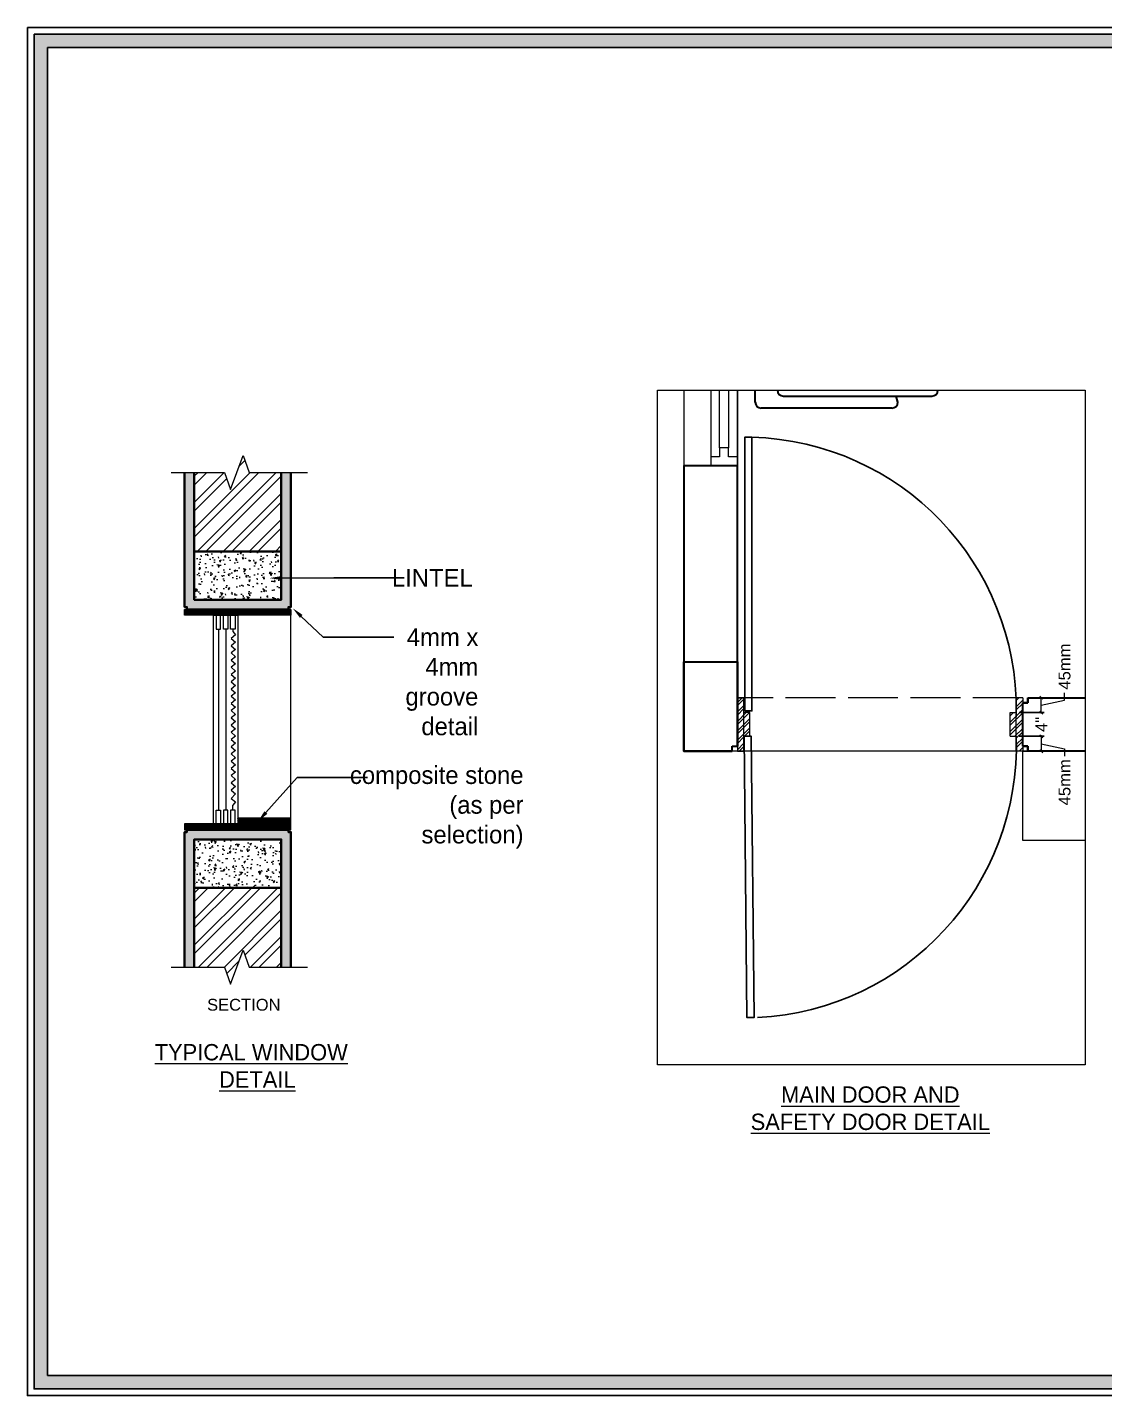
# Model space of a CAD drawing. Header units: millimetres. Extents: x 56222 to 3066687, y -650199 to -121287.
# Drawn here: x 150189.8 to 150371, y -180088.2 to -179858.1 of the extents above; entities that cross this region are included whole.
import ezdxf
from ezdxf import colors
from ezdxf.entities.mleader import LeaderData, LeaderLine
from ezdxf.enums import TextEntityAlignment as Align
from ezdxf.math import Vec2, Vec3

# ---------------------------------------------------------------- set-up
doc = ezdxf.new("R2010")
doc.units = ezdxf.units.MM
doc.header["$MEASUREMENT"] = 0
doc.header["$PDMODE"] = 35
doc.linetypes.add('ACAD_ISO02W100', pattern=[15, 12, -3])
doc.layers.get('Defpoints').update_dxf_attribs({"color": 220})
doc.layers.add('AR ELE-5', color=134, linetype='Continuous')
for name, color, linetype, lineweight in [('AR-Text', 250, 'Continuous', 13), ('AR-Wall', 7, 'Continuous', 35), ('COLUMN', 1, 'Continuous', 30), ('dim05', 1, 'Continuous', 13), ('el', 7, 'Continuous', 20), ('FIRST FLOOR ( DW_RAIL )', 7, 'Continuous', 9), ('FURNITURE', 32, 'Continuous', 9), ('GROUND FLOOR', 7, 'Continuous', 9), ('GROUND FLOOR  ( PLINE )', 251, 'Continuous', 30), ('GROUND FLOOR ( DW_RAIL )', 7, 'Continuous', 9), ('LABALLING', 1, 'Continuous', 25), ('NAME PLATE', 7, 'Continuous', 25), ('sec. mark', 5, 'Continuous', 25), ('wall', 7, 'Continuous', 30), ('XX~SLAB ( BEAM )~ ( DIM )', 7, 'Continuous', 9)]:
    doc.layers.add(name, color=color, linetype=linetype, lineweight=lineweight)
doc.layers.add('hatch', color=250, linetype='Continuous', lineweight=9, transparency=0.5)
doc.styles.add('Arial', font='arial.ttf')
doc.styles.add('DATE', font='swissc.ttf', dxfattribs={"height": 6.75})
doc.styles.get("Standard").update_dxf_attribs({"font": 'arial.ttf', "height": 6})
doc.dimstyles.new('ISO-25', dxfattribs={"dimtxt": 2.5, "dimasz": 1, "dimexe": 0.5, "dimexo": 1, "dimtad": 0, "dimdec": 1, "dimlunit": 4, "dimtxsty": 'Standard', "dimblk": 'OBLIQUE', "dimcen": 2.5, "dimclrd": 1, "dimclre": 1, "dimclrt": 5, "dimadec": 0, "dimazin": 0, "dimtfac": 1, "dimtdec": 1, "dimtmove": 0, "dimatfit": 3, "dimfxl": 1, "dimlwd": -1, "dimarcsym": 0})
pattern_1 = [(45, (-91304.01793, -121669.72162), (-0.0999894391, 0.0999894391), [])]

# ---------------------------------------------------------------- blocks, each defined once
blk = doc.blocks.new('LAYOUT FILE')
at = {"layer": 'NAME PLATE', "true_color": 0xd39e00}
h = blk.add_hatch(color=42, dxfattribs=at)
h.paths.add_polyline_path([(3346889.83, -513806.18), (3346889.83, -514260.7), (3347535.56, -514260.7), (3347535.56, -513806.18)])
h.paths.add_polyline_path([(3346894.36, -513810.71), (3347531.03, -513810.71), (3347531.03, -514256.17), (3346894.36, -514256.17)], flags=16)
at = {"layer": 'NAME PLATE', "color": 42, "true_color": 0xd39e00}
for points in [[(3346887.56, -513803.91), (3347537.83, -513803.91), (3347537.83, -514262.96), (3346887.56, -514262.96)], [(3346889.83, -513806.18), (3347535.56, -513806.18), (3347535.56, -514260.7), (3346889.83, -514260.7)], [(3346894.36, -513810.71), (3347531.03, -513810.71), (3347531.03, -514256.17), (3346894.36, -514256.17)]]:
    blk.add_lwpolyline(points, close=True, dxfattribs=at)
blk = doc.blocks.new('_Oblique')
at = {"layer": 'wall', "color": 0, "lineweight": -2}
blk.add_line((-0.5, -0.5), (0.5, 0.5), dxfattribs=at)
blk = doc.blocks.new('*D1265')
at = {"layer": 'Defpoints', "color": 0, "lineweight": 0, "transparency": 16777216}
for p in [(150357.26, -179970.79), (150360.37, -179970.79), (150355.66, -179973.29)]:
    blk.add_point(p, dxfattribs=at)
at = {"layer": 'dim05', "color": 1, "linetype": 'Continuous', "transparency": 16777216}
for p, q in [((150364.29, -179971.2), (150364.29, -179969.95)), ((150360.37, -179973.29), (150360.37, -179970.79)), ((150360.37, -179972.04), (150364.29, -179971.2))]:
    blk.add_line(p, q, dxfattribs=at)
at = {"layer": 'dim05', "color": 1, "linetype": 'Continuous', "lineweight": -2, "transparency": 16777216}
for p, q in [((150358.26, -179970.79), (150360.87, -179970.79)), ((150356.66, -179973.29), (150360.87, -179973.29))]:
    blk.add_line(p, q, dxfattribs=at)
at = {"layer": 'dim05', "color": 1, "transparency": 16777216, "xscale": 0.5, "yscale": 0.5, "zscale": 0.5}
for p, rotation in [((150360.37, -179970.79), 90), ((150360.37, -179973.29), 270)]:
    blk.add_blockref('_Oblique', p, dxfattribs=dict(at, rotation=rotation))
at = {"layer": 'dim05', "color": 5, "lineweight": 25, "transparency": 16777216, "insert": (150364.29, -179965.56), "char_height": 2, "attachment_point": 5, "rotation": 90, "style": 'Arial'}
blk.add_mtext('45mm', dxfattribs=at)
blk = doc.blocks.new('*D1266')
at = {"layer": 'Defpoints', "color": 0, "lineweight": 0, "transparency": 16777216}
for p in [(150355.66, -179973.29), (150355.66, -179977.29), (150360.37, -179977.29)]:
    blk.add_point(p, dxfattribs=at)
at = {"layer": 'dim05', "color": 1, "linetype": 'Continuous', "lineweight": -2, "transparency": 16777216}
for p, q in [((150356.66, -179973.29), (150360.87, -179973.29)), ((150356.66, -179977.29), (150360.87, -179977.29))]:
    blk.add_line(p, q, dxfattribs=at)
at = {"layer": 'dim05', "color": 1, "linetype": 'Continuous', "transparency": 16777216}
for p, q in [((150360.37, -179973.29), (150360.37, -179972.79)), ((150360.37, -179973.29), (150360.37, -179973.47)), ((150360.37, -179977.29), (150360.37, -179977.1)), ((150360.37, -179977.29), (150360.37, -179977.79))]:
    blk.add_line(p, q, dxfattribs=at)
at = {"layer": 'dim05', "color": 1, "transparency": 16777216, "xscale": 0.5, "yscale": 0.5, "zscale": 0.5}
for p, rotation in [((150360.37, -179973.29), 270), ((150360.37, -179977.29), 90)]:
    blk.add_blockref('_Oblique', p, dxfattribs=dict(at, rotation=rotation))
at = {"layer": 'dim05', "color": 5, "lineweight": 25, "transparency": 16777216, "insert": (150360.37, -179975.29), "char_height": 2, "attachment_point": 5, "rotation": 90, "style": 'Arial'}
blk.add_mtext('4"', dxfattribs=at)
blk = doc.blocks.new('*D1277')
at = {"layer": 'Defpoints', "color": 0, "lineweight": 0, "transparency": 16777216}
for p in [(150356.16, -179977.29), (150356.16, -179979.79), (150360.37, -179979.79)]:
    blk.add_point(p, dxfattribs=at)
at = {"layer": 'dim05', "color": 1, "linetype": 'Continuous', "lineweight": -2, "transparency": 16777216}
for p, q in [((150357.16, -179977.29), (150360.87, -179977.29)), ((150357.16, -179979.79), (150360.87, -179979.79))]:
    blk.add_line(p, q, dxfattribs=at)
at = {"layer": 'dim05', "color": 1, "linetype": 'Continuous', "transparency": 16777216}
for p, q in [((150360.37, -179977.29), (150360.37, -179979.79)), ((150360.37, -179978.54), (150364.29, -179979.37)), ((150364.29, -179979.37), (150364.29, -179980.62))]:
    blk.add_line(p, q, dxfattribs=at)
at = {"layer": 'dim05', "color": 1, "transparency": 16777216, "xscale": 0.5, "yscale": 0.5, "zscale": 0.5}
for p, rotation in [((150360.37, -179977.29), 90), ((150360.37, -179979.79), 270)]:
    blk.add_blockref('_Oblique', p, dxfattribs=dict(at, rotation=rotation))
at = {"layer": 'dim05', "color": 5, "lineweight": 25, "transparency": 16777216, "insert": (150364.29, -179985.02), "char_height": 2, "attachment_point": 5, "rotation": 90, "style": 'Arial'}
blk.add_mtext('45mm', dxfattribs=at)

msp = doc.modelspace()

# ---------------------------------------------------------------- hatches: boundary and pattern name
at = {"layer": 'el', "ltscale": 10}
h = msp.add_hatch(dxfattribs=at)
h.set_pattern_fill('AR-SAND', color=256, scale=0.008131, angle=90)
h.set_pattern_definition([(127.5, (68223.38386, -534292.5836), (-0.3979202432, -0.01300914634), [0, -0.31390456118, 0, -0.35107746974, 0, -0.33558875784]), (97.5, (68223.38386, -534292.5836), (-0.5828187646, 0.3654874869), [0, -0.1693432501, 0, -0.28292713738, 0, -0.1084209833]), (57.5, (68223.38386, -534292.8376), (-0.00116851126, 0.64312088913), [0, -0.10325807933, 0, -0.3717290856, 0, -0.48531297287]), (47.5, (68223.38386, -534292.8376), (-0.1812539665, 0.6208139586), [0, -0.05162903967, 0, -0.24368906723, 0, -0.2787968142])])
h.paths.add_polyline_path([(150217.8601, -179954.3274), (150217.8601, -179932.8735), (150216.2339, -179932.8735), (150216.2339, -179955.547), (150216.6405, -179955.547), (150216.6405, -179955.9535), (150221.9253, -179955.9535), (150230.0559, -179955.9535), (150230.0559, -179955.9535), (150233.7146, -179955.9535), (150233.7146, -179955.547), (150234.1212, -179955.547), (150234.1212, -179932.8735), (150232.4951, -179932.8735), (150232.4951, -179954.3274)])
at = {"layer": 'el', "ltscale": 10, "transparency": 33554687}
h = msp.add_hatch(dxfattribs=at)
h.set_pattern_fill('AR-CONC', color=256, scale=0.016261)
h.set_pattern_definition([(50, (-205678.403, -97971.433), (2.962525828, -0.2591873), [0.309774238, -3.407516618]), (355, (-205678.403, -97971.433), (-0.573097324, 3.106797304), [0.24781939, -2.726022794]), (100.4514447, (-205678.156, -97971.4546), (2.389428496, 2.847609877), [0.263267593, -2.895945922]), (46.1842, (-205678.403, -97970.607), (4.40804742, -0.683655123), [0.464661357, -5.111274927]), (96.6355576, (-205678.0357, -97970.664), (3.86045589, 4.02342463), [0.39490155, -4.343922806]), (351.1841512, (-205678.403, -97970.607), (3.86045589, 4.02342463), [0.37172855, -4.08901558]), (21, (-205677.99, -97970.8134), (2.46541903, -1.662946133), [0.309774238, -3.407516618]), (326, (-205677.99, -97970.8134), (1.004969881, 2.995101672), [0.24781939, -2.726013294]), (71.451445, (-205677.7845, -97970.952), (3.470388906, 1.332155554), [0.263267593, -2.89594093]), (37.5, (-205678.403, -97971.433), (0.0502241322, 1.3749591988), [0, -2.692970709, 0, -2.767316526, 0, -2.736339102]), (7.5, (-205678.403, -97971.433), (1.086562207, 1.6290478334), [0, -1.577783452, 0, -2.6310158614, 0, -1.042906601]), (327.5, (-205679.3241, -97971.433), (2.2048542414, -0.093155764), [0, -1.032580793, 0, -3.221652075, 0, -4.2748844844]), (317.5, (-205679.7371, -97971.433), (2.408745632, 0.413463091), [0, -1.342355031, 0, -2.139507404, 0, -3.035787532])])
h.paths.add_polyline_path([(150232.4951, -179954.3274), (150217.8601, -179954.3274), (150217.8601, -179946.1969), (150232.4951, -179946.1969)])
at = {"layer": 'el', "ltscale": 10}
h = msp.add_hatch(dxfattribs=at)
h.set_pattern_fill('ANSI31', color=256, scale=0.044537)
h.set_pattern_definition(pattern_1)
h.paths.add_polyline_path([(150234.1212, -179955.9535), (150233.7146, -179955.9535), (150216.2339, -179955.9535), (150216.2339, -179956.9129), (150220.2992, -179956.9129), (150234.1212, -179956.9129)])
h = msp.add_hatch(dxfattribs=at)
h.set_pattern_fill('ANSI31', color=256, scale=0.044537)
h.set_pattern_definition(pattern_1)
h.paths.add_polyline_path([(150234.1212, -179992.031), (150216.2339, -179992.031), (150216.2339, -179992.9904), (150216.6405, -179992.9904), (150234.1212, -179992.9904)])
h = msp.add_hatch(dxfattribs=at)
h.set_pattern_fill('AR-SAND', color=256, scale=0.008131, angle=90)
h.set_pattern_definition([(127.5, (68223.38386, -534273.37328), (-0.3979202432, -0.01300914634), [0, -0.31390456118, 0, -0.35107746974, 0, -0.33558875784]), (97.5, (68223.38386, -534273.3733), (-0.5828187646, 0.3654874869), [0, -0.1693432501, 0, -0.28292713738, 0, -0.1084209833]), (57.5, (68223.38386, -534273.6273), (-0.00116851126, 0.64312088913), [0, -0.10325807933, 0, -0.3717290856, 0, -0.48531297287]), (47.5, (68223.38386, -534273.6273), (-0.1812539665, 0.6208139586), [0, -0.05162903967, 0, -0.24368906723, 0, -0.2787968142])])
h.paths.add_polyline_path([(150217.8601, -179994.6165), (150217.8601, -180016.0705), (150216.2339, -180016.0705), (150216.2339, -179993.3969), (150216.6405, -179993.3969), (150216.6405, -179992.9904), (150221.9253, -179992.9904), (150221.9253, -179992.9904), (150230.0559, -179992.9904), (150230.0559, -179992.9904), (150233.7146, -179992.9904), (150233.7146, -179993.3969), (150234.1212, -179993.3969), (150234.1212, -180016.0705), (150232.4951, -180016.0705), (150232.4951, -179994.6165)])
h = msp.add_hatch(dxfattribs=at)
h.set_pattern_fill('ANSI31', color=256)
h.set_pattern_definition([(45, (-3170981.28005, 330880.64761), (-0.0883883476483, 0.0883883476483), [])])
h.paths.add_polyline_path([(150225.1776, -179991.0716), (150225.1776, -179992.031), (150234.1212, -179992.031), (150234.1212, -179991.0716)])
at = {"layer": 'el', "ltscale": 10, "transparency": 33554687}
h = msp.add_hatch(dxfattribs=at)
h.set_pattern_fill('AR-CONC', color=256, scale=0.016261)
h.set_pattern_definition([(50, (-205678.403, -97953.182), (2.962525828, -0.2591873), [0.309774238, -3.407516618]), (355, (-205678.403, -97953.182), (-0.573097324, 3.106797304), [0.24781939, -2.726022794]), (100.4514447, (-205678.156, -97953.2037), (2.389428496, 2.847609877), [0.263267593, -2.895945922]), (46.1842, (-205678.403, -97952.356), (4.40804742, -0.683655123), [0.464661357, -5.111274927]), (96.6355576, (-205678.0357, -97952.413), (3.86045589, 4.02342463), [0.39490155, -4.343922806]), (351.1841512, (-205678.403, -97952.356), (3.86045589, 4.02342463), [0.37172855, -4.08901558]), (21, (-205677.99, -97952.5625), (2.46541903, -1.662946133), [0.309774238, -3.407516618]), (326, (-205677.99, -97952.5625), (1.004969881, 2.995101672), [0.24781939, -2.726013294]), (71.451445, (-205677.7845, -97952.701), (3.470388906, 1.332155554), [0.263267593, -2.89594093]), (37.5, (-205678.403, -97953.1821), (0.0502241322, 1.3749591988), [0, -2.692970709, 0, -2.767316526, 0, -2.736339102]), (7.5, (-205678.403, -97953.182), (1.086562207, 1.6290478334), [0, -1.577783452, 0, -2.6310158614, 0, -1.042906601]), (327.5, (-205679.3241, -97953.1821), (2.2048542414, -0.093155764), [0, -1.032580793, 0, -3.221652075, 0, -4.2748844844]), (317.5, (-205679.7371, -97953.182), (2.408745632, 0.413463091), [0, -1.342355031, 0, -2.139507404, 0, -3.035787532])])
h.paths.add_polyline_path([(150232.4951, -179994.6165), (150217.8601, -179994.6165), (150217.8601, -180002.7471), (150232.4951, -180002.7471)])
at = {"layer": 'hatch', "lineweight": 9, "ltscale": 0.9}
h = msp.add_hatch(dxfattribs=at)
h.set_pattern_fill('ANSI32', color=256, scale=0.325222)
h.set_pattern_definition([(45, (-205678.403, -97953.182), (-2.190434643, 2.190434643), []), (45, (-205676.9427, -97953.182), (-2.190434643, 2.190434643), [])])
h.paths.add_polyline_path([(150226.0735, -179930.0477), (150223.9902, -179935.7715), (150222.9486, -179932.9096), (150217.8601, -179932.9096), (150217.8601, -179946.1969), (150232.4951, -179946.1969), (150232.4951, -179932.9096), (150227.1152, -179932.9096)])
h.paths.add_polyline_path([(150232.4951, -180002.7471), (150217.8601, -180002.7471), (150217.8601, -180016.0949), (150222.9486, -180016.0949), (150223.9902, -180018.9567), (150226.0735, -180013.233), (150227.1152, -180016.0949), (150232.4951, -180016.0949)])
at = {"layer": 'hatch', "lineweight": 0}
h = msp.add_hatch(dxfattribs=at)
h.set_pattern_fill('ANSI32', color=256, scale=3)
h.set_pattern_definition([(45, (54.4536, -3.645), (-0.795495129, 0.795495129), []), (45, (54.984, -3.645), (-0.795495129, 0.795495129), [])])
h.paths.add_polyline_path([(150309.2587, -179970.7895), (150310.3587, -179970.7895), (150310.3587, -179973.9895), (150310.3587, -179977.7895), (150310.3587, -179979.7895), (150309.2587, -179979.7895)])
h.paths.add_polyline_path([(150310.3587, -179973.2895), (150311.3587, -179973.2895), (150311.3587, -179977.2895), (150310.3587, -179977.2895)])
h = msp.add_hatch(dxfattribs=at)
h.set_pattern_fill('ANSI32', color=256, scale=3)
h.set_pattern_definition([(45, (55.931, -3.645), (-0.795495129, 0.795495129), []), (45, (56.4614, -3.645), (-0.795495129, 0.795495129), [])])
h.paths.add_polyline_path([(150357.2587, -179970.7895), (150356.1587, -179970.7895), (150356.1587, -179973.9895), (150356.1587, -179977.2895), (150356.1587, -179979.7895), (150357.2587, -179979.7895)])
h.paths.add_polyline_path([(150356.1587, -179973.4895), (150356.1587, -179973.2895), (150355.1587, -179973.2895), (150355.1587, -179977.2895), (150356.1587, -179977.2895)])

# ---------------------------------------------------------------- linework, layer by layer
at = {"elevation": 0.0117}
for points in [[(150310.4912, -179973.0143), (150310.4912, -179926.9895), (150311.6912, -179926.9895), (150311.6912, -179973.0143)], [(150310.3937, -179977.2895), (150310.8587, -180024.5895), (150312.0587, -180024.5895), (150311.5937, -179977.2895)]]:
    msp.add_lwpolyline(points, close=True, dxfattribs=at)
at = {"layer": 'AR ELE-5', "linetype": 'ByBlock', "ltscale": 15}
for centre, radius, start, end in [((150310.4686, -179972.6675, 0.0117), 45.6943, 359.220036, 88.466693), ((150310.3758, -179978.837, 0.0117), 45.8091, 272.846516, 1.935869)]:
    msp.add_arc(centre, radius, start, end, dxfattribs=at)
at = {"layer": 'AR-Text', "ltscale": 10}
msp.add_line((150234.1212, -179992.9904), (150234.1212, -179955.9535), dxfattribs=at)
at = {"layer": 'AR-Text', "ltscale": 10, "elevation": 0.0117}
msp.add_lwpolyline([(150295.8344, -179919.0919), (150367.7361, -179919.0919), (150367.7361, -180032.5161), (150295.8344, -180032.5161)], close=True, dxfattribs=at)
at = {"layer": 'AR-Text', "ltscale": 10}
for points in [[(150214.0107, -179932.9096), (150222.9486, -179932.9096), (150223.9902, -179935.7715), (150226.0735, -179930.0477), (150227.1152, -179932.9096), (150236.9317, -179932.9096)], [(150214.0107, -180016.0949), (150222.9486, -180016.0949), (150223.9902, -180018.9567), (150226.0735, -180013.233), (150227.1152, -180016.0949), (150236.9317, -180016.0949)]]:
    msp.add_lwpolyline(points, dxfattribs=at)
at = {"layer": 'AR-Wall'}
for p, q in [((150232.4951, -179946.1969), (150217.8601, -179946.1969)), ((150358.1244, -179971.6553, 0.0117), (150357.2587, -179971.6553, 0.0117)), ((150358.1244, -179970.7895, 0.0117), (150358.1244, -179971.6553, 0.0117)), ((150358.1244, -179978.9237, 0.0117), (150357.2587, -179978.9237, 0.0117)), ((150358.1244, -179979.7895, 0.0117), (150358.1244, -179978.9237, 0.0117)), ((150232.4951, -180002.7471), (150217.8601, -180002.7471))]:
    msp.add_line(p, q, dxfattribs=at)
for points in [[(150216.2339, -179932.8735), (150216.2339, -179955.547), (150216.6405, -179955.547), (150216.6405, -179955.9535), (150221.9253, -179955.9535), (150221.9253, -179955.9535), (150230.0559, -179955.9535), (150230.0559, -179955.9535), (150233.7146, -179955.9535), (150233.7146, -179955.547), (150234.1212, -179955.547), (150234.1212, -179932.8735)], [(150217.8601, -179932.8735), (150217.8601, -179954.3274), (150232.4951, -179954.3274), (150232.4951, -179932.8735)], [(150216.2339, -180016.0705), (150216.2339, -179993.3969), (150216.6405, -179993.3969), (150216.6405, -179992.9904), (150221.9253, -179992.9904), (150221.9253, -179992.9904), (150230.0559, -179992.9904), (150230.0559, -179992.9904), (150233.7146, -179992.9904), (150233.7146, -179993.3969), (150234.1212, -179993.3969), (150234.1212, -180016.0705)], [(150217.8601, -180016.0705), (150217.8601, -179994.6165), (150232.4951, -179994.6165), (150232.4951, -180016.0705)]]:
    msp.add_lwpolyline(points, dxfattribs=at)
at = {"layer": 'COLUMN'}
for p, q in [((150308.3929, -179979.7895, 0.0117), (150308.3929, -179978.9237, 0.0117)), ((150308.3929, -179978.9237, 0.0117), (150309.2587, -179978.9237, 0.0117))]:
    msp.add_line(p, q, dxfattribs=at)
at = {"layer": 'COLUMN', "elevation": 0.0117}
msp.add_lwpolyline([(150308.3929, -179979.7895), (150300.2587, -179979.7895), (150300.2587, -179964.7895), (150309.2587, -179964.7895), (150309.2587, -179978.9237)], dxfattribs=at)
at = {"layer": 'el', "color": 1, "ltscale": 10}
for p, q in [((150309.2587, -179919.0919, 0.0117), (150309.2587, -179979.7895, 0.0117)), ((150216.6405, -179955.547), (150216.2339, -179955.547)), ((150216.2339, -179955.9535), (150216.6405, -179955.9535)), ((150216.6405, -179955.9535), (150216.6405, -179955.547)), ((150233.7146, -179955.9535), (150233.7146, -179955.547)), ((150233.7146, -179955.547), (150234.1212, -179955.547)), ((150234.1212, -179955.9535), (150233.7146, -179955.9535)), ((150309.2587, -179970.7895, 0.0117), (150310.3587, -179970.7895, 0.0117)), ((150309.2587, -179970.7895, 0.0117), (150309.2587, -179979.7895, 0.0117)), ((150310.3587, -179979.7895, 0.0117), (150310.3587, -179970.7895, 0.0117)), ((150357.2587, -179970.7895, 0.0117), (150356.1587, -179970.7895, 0.0117)), ((150356.1587, -179970.7895, 0.0117), (150356.1587, -179973.9895, 0.0117)), ((150357.2587, -179970.7895, 0.0117), (150357.2587, -179979.7895, 0.0117)), ((150357.2587, -179976.7284, 0.0117), (150357.2587, -179971.7895, 0.0117)), ((150311.3587, -179973.2895, 0.0117), (150310.3587, -179973.2895, 0.0117)), ((150311.3587, -179977.2895, 0.0117), (150311.3587, -179973.2895, 0.0117)), ((150355.1587, -179977.2895, 0.0117), (150355.1587, -179973.2895, 0.0117)), ((150355.1587, -179973.2895, 0.0117), (150356.1587, -179973.2895, 0.0117)), ((150356.1587, -179977.2895, 0.0117), (150356.1587, -179973.4895, 0.0117)), ((150357.2587, -179976.7284, 0.0117), (150357.2587, -179976.7284, 0.0117)), ((150357.2587, -179976.7284, 0.0117), (150357.2587, -179976.7284, 0.0117)), ((150357.2587, -179976.7284, 0.0117), (150357.2587, -179979.7895, 0.0117)), ((150355.1587, -179977.2895, 0.0117), (150356.1587, -179977.2895, 0.0117)), ((150356.1587, -179979.7895, 0.0117), (150356.1587, -179977.2895, 0.0117)), ((150309.2587, -179979.7895, 0.0117), (150310.3587, -179979.7895, 0.0117)), ((150309.2587, -179979.7895, 0.0117), (150310.3587, -179979.7895, 0.0117)), ((150357.2587, -179979.7895, 0.0117), (150356.1587, -179979.7895, 0.0117)), ((150216.2339, -179992.9904), (150216.6405, -179992.9904)), ((150216.6405, -179992.9904), (150216.6405, -179993.3969)), ((150234.1212, -179992.9904), (150233.7146, -179992.9904)), ((150233.7146, -179992.9904), (150233.7146, -179993.3969)), ((150216.6405, -179993.3969), (150216.2339, -179993.3969)), ((150232.4951, -179994.6165), (150232.4951, -180002.7471)), ((150233.7146, -179993.3969), (150234.1212, -179993.3969))]:
    msp.add_line(p, q, dxfattribs=at)
at = {"layer": 'el', "ltscale": 10}
for p, q in [((150221.9233, -179959.2501), (150221.9233, -179989.6938)), ((150223.1636, -179959.2501), (150223.1636, -179989.6938)), ((150224.8174, -179960.2487), (150224.0927, -179960.8296)), ((150224.0927, -179960.8296), (150224.8174, -179961.4693)), ((150224.3666, -179959.2501), (150224.3666, -179959.6863)), ((150224.3666, -179959.6863), (150224.8174, -179960.2487)), ((150224.0923, -179962.0497), (150224.8174, -179962.6765)), ((150224.8174, -179961.4693), (150224.0927, -179962.0502)), ((150224.8174, -179962.6765), (150224.0927, -179963.2574)), ((150224.0923, -179964.4775), (150224.8174, -179965.1043)), ((150224.0927, -179963.2574), (150224.8174, -179963.8971)), ((150224.8174, -179963.8971), (150224.0927, -179964.478)), ((150224.8174, -179965.1043), (150224.0927, -179965.6852)), ((150224.0923, -179966.9053), (150224.8174, -179967.5321)), ((150224.0927, -179965.6852), (150224.8174, -179966.3249)), ((150224.8174, -179966.3249), (150224.0927, -179966.9058)), ((150224.8174, -179967.5321), (150224.0927, -179968.113)), ((150224.0923, -179969.3331), (150224.8174, -179969.9599)), ((150224.0927, -179968.113), (150224.8174, -179968.7527)), ((150224.8174, -179968.7527), (150224.0927, -179969.3336)), ((150224.8174, -179969.9599), (150224.0927, -179970.5408)), ((150224.0923, -179971.7609), (150224.8174, -179972.3877)), ((150224.0927, -179970.5408), (150224.8174, -179971.1804)), ((150224.8174, -179971.1804), (150224.0927, -179971.7614)), ((150224.8174, -179972.3877), (150224.0927, -179972.9686)), ((150224.0923, -179974.1887), (150224.8174, -179974.8154)), ((150224.0927, -179972.9686), (150224.8174, -179973.6082)), ((150224.8174, -179973.6082), (150224.0927, -179974.1892)), ((150224.0923, -179976.6165), (150224.8174, -179977.2432)), ((150224.8174, -179974.8154), (150224.0927, -179975.3964)), ((150224.0927, -179975.3964), (150224.8174, -179976.036)), ((150224.8174, -179976.036), (150224.0927, -179976.617)), ((150224.0923, -179979.0443), (150224.8174, -179979.671)), ((150224.8174, -179977.2432), (150224.0927, -179977.8242)), ((150224.0927, -179977.8242), (150224.8174, -179978.4638)), ((150224.8174, -179978.4638), (150224.0927, -179979.0447)), ((150224.0923, -179981.4721), (150224.8174, -179982.0988)), ((150224.8174, -179979.671), (150224.0927, -179980.252)), ((150224.0927, -179980.252), (150224.8174, -179980.8916)), ((150224.8174, -179980.8916), (150224.0927, -179981.4725)), ((150224.0923, -179983.8998), (150224.8174, -179984.5266)), ((150224.8174, -179982.0988), (150224.0927, -179982.6797)), ((150224.0927, -179982.6797), (150224.8174, -179983.3194)), ((150224.8174, -179983.3194), (150224.0927, -179983.9003)), ((150224.8174, -179984.5266), (150224.0927, -179985.1075)), ((150224.0927, -179985.1075), (150224.8174, -179985.7472)), ((150224.8174, -179985.7472), (150224.0927, -179986.3281)), ((150224.0923, -179986.3276), (150224.8174, -179986.9544)), ((150224.8174, -179986.9544), (150224.0927, -179987.765)), ((150224.0927, -179987.765), (150224.8174, -179988.3333)), ((150224.8174, -179988.3333), (150224.3666, -179988.8535)), ((150224.3666, -179989.6938), (150224.3666, -179988.8535))]:
    msp.add_line(p, q, dxfattribs=at)
at = {"layer": 'el', "color": 1, "ltscale": 10}
for points in [[(150216.2339, -179956.9129), (150216.2339, -179955.9535), (150234.1212, -179955.9535), (150234.1212, -179956.9129)], [(150216.2339, -179992.031), (150216.2339, -179992.9904), (150234.1212, -179992.9904), (150234.1212, -179992.031)], [(150225.1776, -179991.0716), (150225.1776, -179992.031), (150234.1212, -179992.031), (150234.1212, -179991.0716)]]:
    msp.add_lwpolyline(points, close=True, dxfattribs=at)
at = {"layer": 'el', "ltscale": 10}
for points in [[(150221.1123, -179956.9129), (150225.1776, -179956.9129), (150225.1776, -179992.031), (150221.1123, -179992.031)], [(150221.5452, -179959.2501), (150222.3013, -179959.2501), (150222.3013, -179956.9129), (150221.5452, -179956.9129)], [(150223.5417, -179959.2501), (150222.7856, -179959.2501), (150222.7856, -179956.9129), (150223.5417, -179956.9129)], [(150224.7446, -179959.2501), (150223.9885, -179959.2501), (150223.9885, -179956.9129), (150224.7446, -179956.9129)], [(150221.5452, -179989.6938), (150222.3013, -179989.6938), (150222.3013, -179992.031), (150221.5452, -179992.031)], [(150223.5417, -179989.6938), (150222.7856, -179989.6938), (150222.7856, -179992.031), (150223.5417, -179992.031)], [(150224.7446, -179989.6938), (150223.9885, -179989.6938), (150223.9885, -179992.031), (150224.7446, -179992.031)]]:
    msp.add_lwpolyline(points, close=True, dxfattribs=at)
at = {"layer": 'FIRST FLOOR ( DW_RAIL )', "lineweight": 0}
msp.add_line((150310.3587, -179977.2895, 0.0117), (150311.3587, -179977.2895, 0.0117), dxfattribs=at)
at = {"layer": 'FURNITURE', "lineweight": 30}
for p, q in [((150312.2503, -179921.0878, 0.0117), (150312.2301, -179919.0919, 0.0117)), ((150316.9861, -179920.0703, 0.0117), (150319.9861, -179920.0703, 0.0117)), ((150319.9861, -179920.0703, 0.0117), (150341.9861, -179920.0703, 0.0117)), ((150336.2503, -179921.0878, 0.0117), (150335.9861, -179920.0703, 0.0117)), ((150335.2503, -179922.0878, 0.0117), (150313.2503, -179922.0878, 0.0117))]:
    msp.add_line(p, q, dxfattribs=at)
for centre, start, end in [((150316.9861, -179919.0703, 0.0117), 180, 270), ((150341.9861, -179919.0703, 0.0117), 270, 0), ((150313.2503, -179921.0878, 0.0117), 180, 270), ((150335.2503, -179921.0878, 0.0117), 270, 0)]:
    msp.add_arc(centre, 1, start, end, dxfattribs=at)
at = {"layer": 'GROUND FLOOR'}
for p, q in [((150300.2587, -179919.0919, 0.0117), (150300.2587, -179979.7895, 0.0117)), ((150309.2587, -179931.7895, 0.0117), (150300.2587, -179931.7895, 0.0117)), ((150367.7361, -179970.7895, 0.0117), (150358.1244, -179970.7895, 0.0117)), ((150367.7361, -179979.7895, 0.0117), (150300.2587, -179979.7895, 0.0117))]:
    msp.add_line(p, q, dxfattribs=at)
at = {"layer": 'GROUND FLOOR', "linetype": 'ACAD_ISO02W100', "ltscale": 0.7}
msp.add_line((150357.2587, -179970.7895, 0.0117), (150309.2587, -179970.7895, 0.0117), dxfattribs=at)
at = {"layer": 'GROUND FLOOR  ( PLINE )', "elevation": 0.0117}
for points in [[(150309.2587, -179978.9237), (150309.2587, -179931.7895), (150300.2587, -179931.7895), (150300.2587, -179979.7895), (150308.3929, -179979.7895)], [(150357.2587, -179978.9237), (150357.2587, -179978.9237), (150357.2587, -179971.6553)], [(150358.1244, -179970.7895), (150367.7361, -179970.7895)], [(150367.7361, -179979.7895), (150358.1244, -179979.7895)]]:
    msp.add_lwpolyline(points, dxfattribs=at)
at = {"layer": 'GROUND FLOOR ( DW_RAIL )', "elevation": 0.0117}
for points in [[(150304.7587, -179919.0919), (150304.7587, -179931.7895), (150309.2587, -179931.7895), (150309.2587, -179930.2895), (150307.7587, -179930.2895), (150307.7587, -179928.7895), (150306.2587, -179928.7895), (150306.2587, -179919.0919)], [(150307.7587, -179919.0919), (150307.7587, -179928.7895), (150306.2587, -179928.7895), (150306.2587, -179930.2895), (150304.7587, -179930.2895), (150304.7587, -179931.7895), (150309.2587, -179931.7895), (150309.2587, -179919.0919)]]:
    msp.add_lwpolyline(points, dxfattribs=at)
at = {"layer": 'XX~SLAB ( BEAM )~ ( DIM )', "elevation": 0.0117}
msp.add_lwpolyline([(150367.7361, -179994.8274), (150357.2587, -179994.8274), (150357.2587, -179979.7895), (150367.7361, -179979.7895)], dxfattribs=at)

# ---------------------------------------------------------------- block references
at = {"layer": 'NAME PLATE', "lineweight": 0, "xscale": 0.5012708511818926, "yscale": 0.5012708511818926, "zscale": 0.5012708511818926}
msp.add_blockref('LAYOUT FILE', (-1527507.3861, 77696.8638), dxfattribs=at)

# ---------------------------------------------------------------- texts
at = {"layer": 'LABALLING', "lineweight": 5, "ltscale": 4, "style": 'Arial'}
msp.add_text('SECTION', height=1.98984, dxfattribs=at).set_placement((150226.2071, -180023.4265), align=Align.CENTER)
at = {"layer": 'sec. mark', "lineweight": 20, "char_height": 2.75, "attachment_point": 1, "style": 'DATE'}
for s, width, insert in [('\\pxqc;{\\fCentury Gothic|b0|i0|c0|p34;\\L\\C5;TYPICAL WINDOW\\P  DETAIL}', 60.214349, (150197.3498, -180029.0401, -0.1163)), ('\\pxqc;{\\fCentury Gothic|b0|i0|c0|p34;\\L\\C5;MAIN DOOR AND SAFETY DOOR DETAIL}', 40.304998, (150311.4604, -180036.1611, 0.0117))]:
    msp.add_mtext_dynamic_manual_height_columns(s, width=width, gutter_width=1, heights=[0], dxfattribs=dict(at, insert=insert))

# ---------------------------------------------------------------- dimensions: what is measured, and where the dimension line sits
at = {"layer": 'dim05', "color": 27, "lineweight": 25, "true_color": 0x7d5120}
for base, p1, p2, angle, picture, middle in [((150360.3671, -179970.7895, 0.0117), (150355.6587, -179973.2895, 0.0117), (150357.2587, -179970.7895, 0.0117), 90, '*D1265', (150364.2893, -179969.3299, 0.0117)), ((150360.3671, -179979.7895, 0.0117), (150356.1587, -179977.2895, 0.0117), (150356.1587, -179979.7895, 0.0117), 270, '*D1277', (150364.2893, -179981.2491, 0.0117))]:
    dim = msp.add_linear_dim(base=base, p1=p1, p2=p2, angle=angle, text='45mm', dimstyle='ISO-25', override={"dimtxt": 2, "dimasz": 0.5, "dimtxsty": 'Arial', "dimtmove": 1}, dxfattribs=at)
    dim.commit()
    dim.dimension.update_dxf_attribs({"geometry": picture, "text_midpoint": middle, "dimtype": 160})
dim = msp.add_linear_dim(base=(150360.3671, -179977.2895, 0.0117), p1=(150355.6587, -179973.2895, 0.0117), p2=(150355.6587, -179977.2895, 0.0117), angle=90, dimstyle='ISO-25', override={"dimtxt": 2, "dimasz": 0.5, "dimtxsty": 'Arial', "dimtmove": 1}, dxfattribs=at)
dim.commit()
dim.dimension.update_dxf_attribs({"geometry": '*D1266', "text_midpoint": (150360.3671, -179975.2895, 0.0117)})

# ---------------------------------------------------------------- leaders
at = {"layer": 'LABALLING', "lineweight": 5, "ltscale": 4}
ml = msp.add_multileader_mtext('Standard', dxfattribs=at)
ml.set_content('{\\fCentury Gothic|b0|i0|c0|p34;LINTEL}', color=256)
ml.set_leader_properties()
ml.build(insert=Vec2(0, 0))
ml.multileader.update_dxf_attribs({"dogleg_length": 11.8484, "arrow_head_size": 2})
ctx = ml.context
ctx.base_point, ctx.char_height, ctx.arrow_head_size, ctx.landing_gap_size, ctx.plane_origin = Vec3(150253.1964, -179950.6427), 3, 2, 0.09, Vec3(150249.9528, -179906.0865)
ctx.text_align_type = 2
notes = []
notes.append((ctx, [(0, (1, 1, 0), (150241.348, -179950.6427), (1, 0), 11.8484, [(0, [(150230.5337, -179950.6822)], 0, [])])]))
ctx.mtext.insert, ctx.mtext.width, ctx.mtext.defined_height, ctx.mtext.alignment, ctx.mtext.flow_direction = Vec3(150264.7214, -179949.1427), 27.499827, 6.6032, 3, 5
ml = msp.add_multileader_mtext('Standard', dxfattribs=at)
ml.set_content('{\\fCentury Gothic|b0|i0|c0|p34;4mm x 4mm groove detail}', color=256)
ml.set_leader_properties()
ml.build(insert=Vec2(0, 0))
ml.multileader.update_dxf_attribs({"dogleg_length": 11.8484, "arrow_head_size": 2})
ctx = ml.context
ctx.base_point, ctx.char_height, ctx.arrow_head_size, ctx.landing_gap_size, ctx.plane_origin = Vec3(150251.4308, -179960.6361), 3, 2, 0.09, Vec3(150261.2043, -179896.0832)
ctx.text_align_type = 2
notes.append((ctx, [(0, (1, 1, 0), (150239.5824, -179960.6361), (1, 0), 11.8484, [(0, [(150234.4286, -179955.7376)], 0, [])])]))
ctx.mtext.insert, ctx.mtext.width, ctx.mtext.defined_height, ctx.mtext.alignment, ctx.mtext.flow_direction = Vec3(150265.6683, -179959.1076), 20.543294, 7.3522, 3, 5
ml = msp.add_multileader_mtext('Standard', dxfattribs=at)
ml.set_content('{\\fCentury Gothic|b0|i0|c0|p34;composite stone (as per selection)}', color=256)
ml.set_leader_properties()
ml.build(insert=Vec2(0, 0))
ml.multileader.update_dxf_attribs({"dogleg_length": 11.8484, "arrow_head_size": 2})
ctx = ml.context
ctx.base_point, ctx.char_height, ctx.arrow_head_size, ctx.landing_gap_size, ctx.plane_origin = Vec3(150247.0331, -179984.2347), 3, 2, 0.09, Vec3(150250.2101, -179936.5417)
ctx.text_align_type = 2
notes.append((ctx, [(0, (1, 1, 0), (150235.1847, -179984.2347), (1, 0), 11.8484, [(0, [(150228.5881, -179991.6014)], 0, [])])]))
ctx.mtext.insert, ctx.mtext.width, ctx.mtext.defined_height, ctx.mtext.alignment, ctx.mtext.flow_direction = Vec3(150273.2727, -179982.3003), 30.619308, 7.3522, 3, 5
for ctx, leaders in notes:
    for number, flags, end, landing, length, lines in leaders:
        leader = LeaderData()
        leader.index, (leader.has_last_leader_line, leader.has_dogleg_vector, leader.attachment_direction) = number, flags
        leader.last_leader_point, leader.dogleg_vector, leader.dogleg_length = Vec3(end), Vec3(landing), length
        for number, points, colour, breaks in lines:
            line = LeaderLine()
            line.index, line.vertices, line.color, line.breaks = number, Vec3.list(points), colors.encode_raw_color(colour), breaks
            leader.lines.append(line)
        ctx.leaders.append(leader)

doc.saveas('drawing.dxf')
